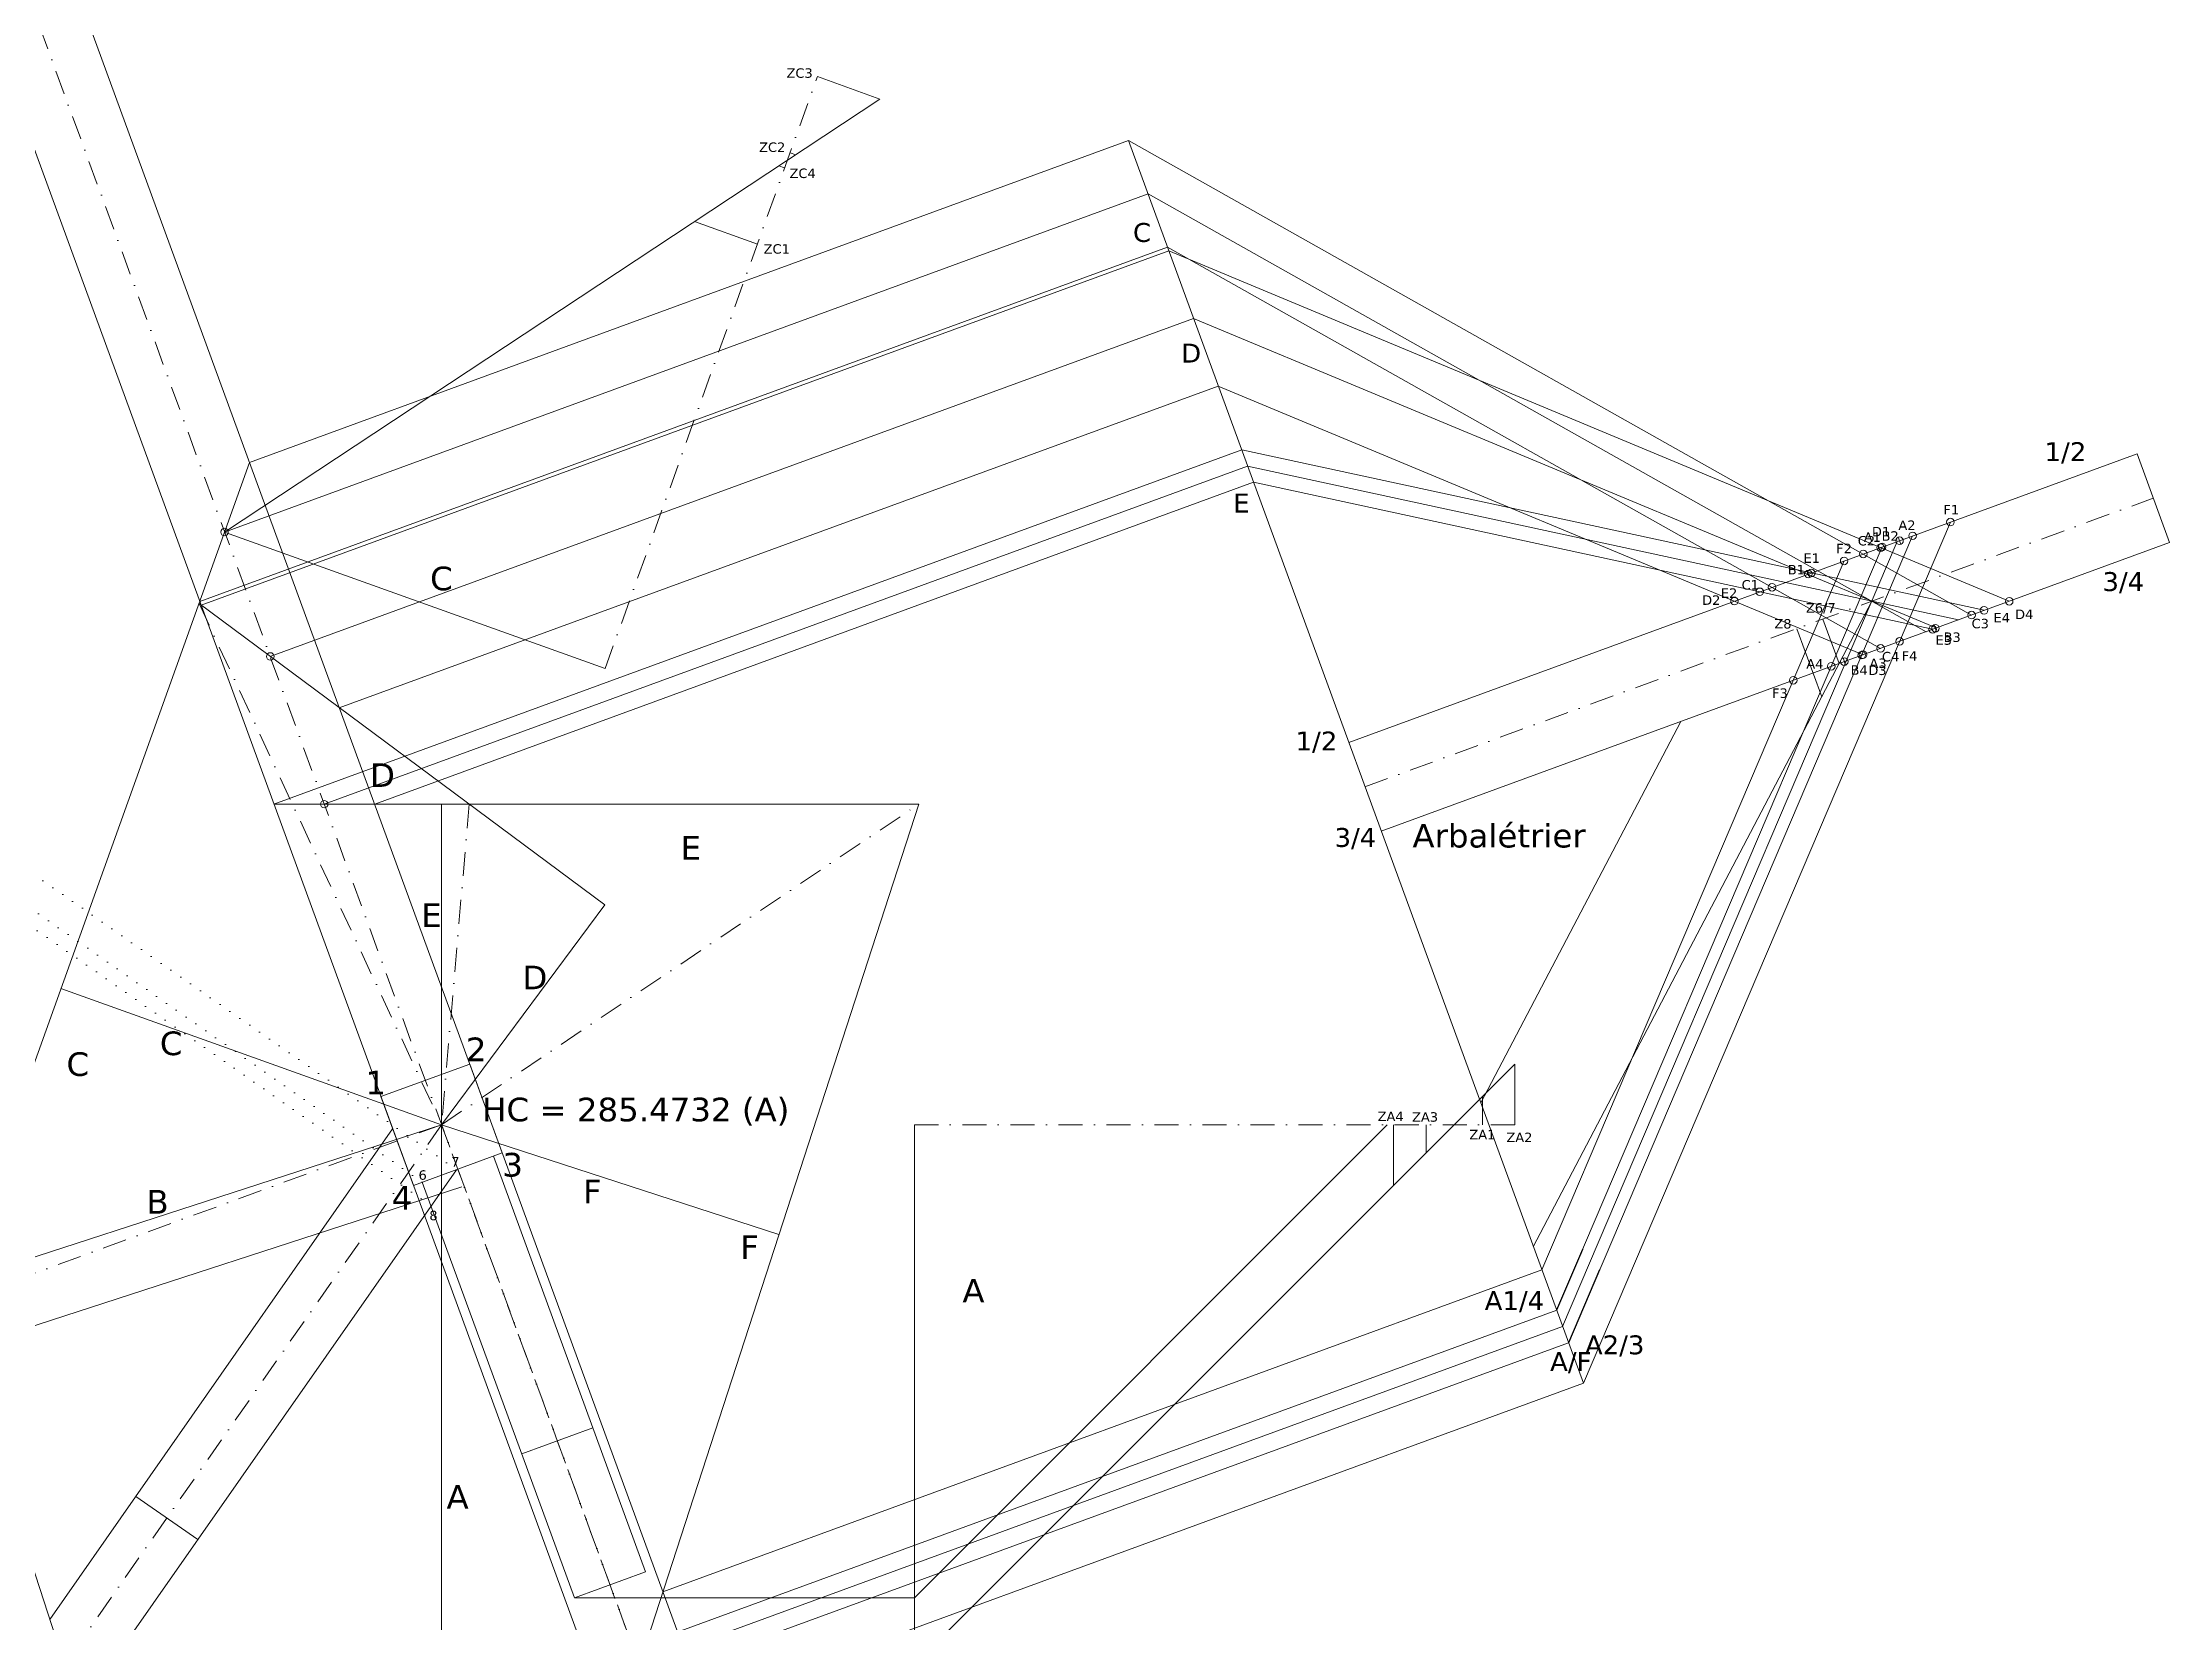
# Model space of a CAD drawing. Header units: millimetres. Extents: x -497 to 1243, y -686 to 1373.
# Drawn here: x 118 to 1243, y 22 to 858 of the extents above; entities that cross this region are included whole.
import ezdxf

# ---------------------------------------------------------------- set-up
doc = ezdxf.new("R2010")
doc.units = ezdxf.units.MM
doc.linetypes.add('DASHDOT', pattern=[25.4, 12.7, -6.3, 0.1, -6.3])
doc.linetypes.add('DOT', pattern=[6.35, 0.1, -6.25])
for name, color, linetype, lineweight, true_color in [('0_ch_chevron', 3, 'Continuous', 0, 0x00ff00), ('0_plan', 7, 'Continuous', 0, 0xffffff), ('0_plan_axe', 7, 'Continuous', 0, 0xffffff), ('0_repos_arêtier', 4, 'Continuous', 0, 0x00ffff), ('1_altitude_poinçon', 30, 'Continuous', 0, 0xff7f00), ('1_ce', 2, 'Continuous', 0, 0xffff00), ('1_élévations_versants', 7, 'Continuous', 0, 0xffffff), ('2_coupe_A', 7, 'Continuous', 0, 0xffffff), ('2_coupe_B', 7, 'Continuous', 0, 0xffffff), ('2_coupe_C', 7, 'Continuous', 0, 0xffffff), ('2_coupe_D', 7, 'Continuous', 0, 0xffffff), ('2_coupe_E', 7, 'Continuous', 0, 0xffffff), ('2_coupe_F', 7, 'Continuous', 0, 0xffffff), ('2_coupe_via_alignement', 7, 'Continuous', 0, 0xffffff), ('2_directrices', 30, 'Continuous', 0, 0xff7f00)]:
    doc.layers.add(name, color=color, linetype=linetype, lineweight=lineweight, true_color=true_color)
doc.styles.get("Standard").update_dxf_attribs({"font": ''})
doc.styles.add('textstyle0', font='')
doc.styles.add('textstyle1', font='')
doc.styles.add('textstyle10', font='')
doc.styles.add('textstyle100', font='')
doc.styles.add('textstyle101', font='')
doc.styles.add('textstyle102', font='')
doc.styles.add('textstyle103', font='')
doc.styles.add('textstyle104', font='')
doc.styles.add('textstyle107', font='')
doc.styles.add('textstyle108', font='')
doc.styles.add('textstyle109', font='')
doc.styles.add('textstyle11', font='')
doc.styles.add('textstyle110', font='')
doc.styles.add('textstyle111', font='')
doc.styles.add('textstyle112', font='')
doc.styles.add('textstyle113', font='')
doc.styles.add('textstyle114', font='')
doc.styles.add('textstyle115', font='')
doc.styles.add('textstyle116', font='')
doc.styles.add('textstyle117', font='')
doc.styles.add('textstyle12', font='')
doc.styles.add('textstyle13', font='')
doc.styles.add('textstyle14', font='')
doc.styles.add('textstyle15', font='')
doc.styles.add('textstyle16', font='')
doc.styles.add('textstyle17', font='')
doc.styles.add('textstyle2', font='')
doc.styles.add('textstyle22', font='')
doc.styles.add('textstyle23', font='')
doc.styles.add('textstyle24', font='')
doc.styles.add('textstyle25', font='')
doc.styles.add('textstyle3', font='')
doc.styles.add('textstyle6', font='')
doc.styles.add('textstyle60', font='')
doc.styles.add('textstyle61', font='')
doc.styles.add('textstyle62', font='')
doc.styles.add('textstyle63', font='')
doc.styles.add('textstyle64', font='')
doc.styles.add('textstyle65', font='')
doc.styles.add('textstyle66', font='')
doc.styles.add('textstyle70', font='')
doc.styles.add('textstyle71', font='')
doc.styles.add('textstyle72', font='')
doc.styles.add('textstyle73', font='')
doc.styles.add('textstyle74', font='')
doc.styles.add('textstyle75', font='')
doc.styles.add('textstyle76', font='')
doc.styles.add('textstyle77', font='')
doc.styles.add('textstyle78', font='')
doc.styles.add('textstyle79', font='')
doc.styles.add('textstyle80', font='')
doc.styles.add('textstyle81', font='')
doc.styles.add('textstyle82', font='')
doc.styles.add('textstyle83', font='')
doc.styles.add('textstyle84', font='')
doc.styles.add('textstyle85', font='')
doc.styles.add('textstyle86', font='')
doc.styles.add('textstyle87', font='')
doc.styles.add('textstyle88', font='')
doc.styles.add('textstyle9', font='')
doc.styles.add('textstyle95', font='')
doc.styles.add('textstyle96', font='')
doc.styles.add('textstyle97', font='')
doc.styles.add('textstyle98', font='')
doc.styles.add('textstyle99', font='')
doc.styles.get('Standard').set_extended_font_data('txt')
doc.styles.get('textstyle0').set_extended_font_data('DejaVu Sans')
doc.styles.get('textstyle1').set_extended_font_data('DejaVu Sans')
doc.styles.get('textstyle10').set_extended_font_data('DejaVu Sans')
doc.styles.get('textstyle100').set_extended_font_data('DejaVu Sans')
doc.styles.get('textstyle101').set_extended_font_data('DejaVu Sans')
doc.styles.get('textstyle102').set_extended_font_data('DejaVu Sans')
doc.styles.get('textstyle103').set_extended_font_data('DejaVu Sans')
doc.styles.get('textstyle104').set_extended_font_data('DejaVu Sans')
doc.styles.get('textstyle107').set_extended_font_data('DejaVu Sans')
doc.styles.get('textstyle108').set_extended_font_data('DejaVu Sans')
doc.styles.get('textstyle109').set_extended_font_data('DejaVu Sans')
doc.styles.get('textstyle11').set_extended_font_data('DejaVu Sans')
doc.styles.get('textstyle110').set_extended_font_data('DejaVu Sans')
doc.styles.get('textstyle111').set_extended_font_data('DejaVu Sans')
doc.styles.get('textstyle112').set_extended_font_data('DejaVu Sans')
doc.styles.get('textstyle113').set_extended_font_data('DejaVu Sans')
doc.styles.get('textstyle114').set_extended_font_data('DejaVu Sans')
doc.styles.get('textstyle115').set_extended_font_data('DejaVu Sans')
doc.styles.get('textstyle116').set_extended_font_data('DejaVu Sans')
doc.styles.get('textstyle117').set_extended_font_data('DejaVu Sans')
doc.styles.get('textstyle12').set_extended_font_data('DejaVu Sans')
doc.styles.get('textstyle13').set_extended_font_data('DejaVu Sans')
doc.styles.get('textstyle14').set_extended_font_data('DejaVu Sans')
doc.styles.get('textstyle15').set_extended_font_data('DejaVu Sans')
doc.styles.get('textstyle16').set_extended_font_data('DejaVu Sans')
doc.styles.get('textstyle17').set_extended_font_data('DejaVu Sans')
doc.styles.get('textstyle2').set_extended_font_data('DejaVu Sans')
doc.styles.get('textstyle22').set_extended_font_data('DejaVu Sans')
doc.styles.get('textstyle23').set_extended_font_data('DejaVu Sans')
doc.styles.get('textstyle24').set_extended_font_data('DejaVu Sans')
doc.styles.get('textstyle25').set_extended_font_data('DejaVu Sans')
doc.styles.get('textstyle3').set_extended_font_data('DejaVu Sans')
doc.styles.get('textstyle6').set_extended_font_data('DejaVu Sans')
doc.styles.get('textstyle60').set_extended_font_data('DejaVu Sans')
doc.styles.get('textstyle61').set_extended_font_data('DejaVu Sans')
doc.styles.get('textstyle62').set_extended_font_data('DejaVu Sans')
doc.styles.get('textstyle63').set_extended_font_data('DejaVu Sans')
doc.styles.get('textstyle64').set_extended_font_data('DejaVu Sans')
doc.styles.get('textstyle65').set_extended_font_data('DejaVu Sans')
doc.styles.get('textstyle66').set_extended_font_data('DejaVu Sans')
doc.styles.get('textstyle70').set_extended_font_data('DejaVu Sans')
doc.styles.get('textstyle71').set_extended_font_data('DejaVu Sans')
doc.styles.get('textstyle72').set_extended_font_data('DejaVu Sans')
doc.styles.get('textstyle73').set_extended_font_data('DejaVu Sans')
doc.styles.get('textstyle74').set_extended_font_data('DejaVu Sans')
doc.styles.get('textstyle75').set_extended_font_data('DejaVu Sans')
doc.styles.get('textstyle76').set_extended_font_data('DejaVu Sans')
doc.styles.get('textstyle77').set_extended_font_data('DejaVu Sans')
doc.styles.get('textstyle78').set_extended_font_data('DejaVu Sans')
doc.styles.get('textstyle79').set_extended_font_data('DejaVu Sans')
doc.styles.get('textstyle80').set_extended_font_data('DejaVu Sans')
doc.styles.get('textstyle81').set_extended_font_data('DejaVu Sans')
doc.styles.get('textstyle82').set_extended_font_data('DejaVu Sans')
doc.styles.get('textstyle83').set_extended_font_data('DejaVu Sans')
doc.styles.get('textstyle84').set_extended_font_data('DejaVu Sans')
doc.styles.get('textstyle85').set_extended_font_data('DejaVu Sans')
doc.styles.get('textstyle86').set_extended_font_data('DejaVu Sans')
doc.styles.get('textstyle87').set_extended_font_data('DejaVu Sans')
doc.styles.get('textstyle88').set_extended_font_data('DejaVu Sans')
doc.styles.get('textstyle9').set_extended_font_data('DejaVu Sans')
doc.styles.get('textstyle95').set_extended_font_data('DejaVu Sans')
doc.styles.get('textstyle96').set_extended_font_data('DejaVu Sans')
doc.styles.get('textstyle97').set_extended_font_data('DejaVu Sans')
doc.styles.get('textstyle98').set_extended_font_data('DejaVu Sans')
doc.styles.get('textstyle99').set_extended_font_data('DejaVu Sans')
doc.dimstyles.get("Standard").update_dxf_attribs({"dimtxt": 2.5, "dimasz": 2.5, "dimexe": 1.25, "dimexo": 0.625, "dimtad": 1, "dimtxsty": 'Standard', "dimcen": 2.5, "dimadec": 0, "dimazin": 0, "dimtfac": 1, "dimtmove": 0, "dimatfit": 3, "dimfxl": 1, "dimarcsym": 0})

msp = doc.modelspace()

# ---------------------------------------------------------------- linework, layer by layer
at = {"layer": '0_ch_chevron'}
msp.add_line((579.5, 35.4), (399.8, 35.4), dxfattribs=at)
at = {"layer": '0_plan', "color": 1, "true_color": 0xff0000}
msp.add_line((692.7, 805.9), (933.3, 148.8), dxfattribs=at)
at = {"layer": '0_plan'}
for p, q in [((68.2, 190.2), (227.9, 635.7)), ((809.2, 487.7), (1226.1, 640.3)), ((1243.2, 593.3), (1226.1, 640.3)), ((826.4, 440.8), (1243.2, 593.3)), ((201.2, 561.1), (415.8, 401.8)), ((1085.9, 562.4), (906.8, 221)), ((984.8, 498.7), (879, 297.1)), ((240.8, 455), (581.8, 455)), ((421.5, -38.5), (581.8, 455)), ((344.4, 317.5), (297.4, 300.4)), ((344.4, 317.5), (361.6, 270.6)), ((297.4, 300.4), (314.6, 253.4)), ((303.6, 283.4), (122.3, 23.8)), ((329.5, 285.5), (329.5, 285.5)), ((361.6, 270.6), (314.6, 253.4)), ((337.3, 261.7), (154.4, 0)), ((356.9, 268.9), (437.3, 49.1)), ((340.2, 252.6), (75.8, 166.7)), ((319.3, 255.1), (399.8, 35.4)), ((130, 0), (65.2, 199.6)), ((409.5, 125.2), (371.9, 111.4)), ((167.8, 89), (200.6, 66.1)), ((399.8, 35.4), (437.3, 49.1))]:
    msp.add_line(p, q, dxfattribs=at)
at = {"layer": '0_plan', "linetype": 'DASHDOT'}
msp.add_line((817.8, 464.2), (1234.6, 616.8), dxfattribs=at)
at = {"layer": '0_plan_axe', "linetype": 'DASHDOT'}
for p, q in [((201.2, 561.1), (329.5, 285.5)), ((329.5, 285.5), (581.8, 455)), ((344.1, 455), (329.5, 285.5)), ((329.5, 285.5), (68.2, 190.2)), ((329.5, 285.5), (130, 0)), ((329.5, 285.5), (434, 0))]:
    msp.add_line(p, q, dxfattribs=at)
at = {"layer": '0_repos_arêtier', "linetype": 'DOT'}
for p, q in [((337.3, 261.7), (-124.3, 584.3)), ((319.3, 255.1), (-122.8, 564.1)), ((323.9, 242.6), (-122, 554.2))]:
    msp.add_line(p, q, dxfattribs=at)
at = {"layer": '0_repos_arêtier'}
for p, q in [((1068.6, 529.4), (1060, 552.9)), ((1059.4, 511.8), (1046.2, 547.8))]:
    msp.add_line(p, q, dxfattribs=at)
at = {"layer": '1_altitude_poinçon'}
for p, q in [((561.3, 827.8), (528.2, 839.7)), ((516.8, 798.4), (513.8, 799.4)), ((507.9, 792.5), (510.9, 791.4)), ((463.3, 763.1), (496.5, 751.2)), ((897, 317.5), (897, 285.5)), ((879.9, 300.4), (879.9, 285.5)), ((832.9, 253.4), (832.9, 285.5)), ((850.1, 285.5), (850.1, 270.6))]:
    msp.add_line(p, q, dxfattribs=at)
at = {"layer": '1_ce', "linetype": 'Continuous'}
for q in [(329.5, 455), (415.8, 401.8), (128.2, 357.6), (329.5, 0), (507.9, 227.5)]:
    msp.add_line((329.5, 285.5), q, dxfattribs=at)
at = {"layer": '1_ce'}
msp.add_line((329.5, 285.5), (65.2, 199.6), dxfattribs=at)
at = {"layer": '1_élévations_versants', "linetype": 'DASHDOT'}
for p, q in [((416, 526.7), (528.2, 839.7)), ((579.5, 285.5), (897, 285.5))]:
    msp.add_line(p, q, dxfattribs=at)
at = {"layer": '1_élévations_versants'}
for p, q in [((561.3, 827.8), (214.7, 598.9)), ((897, 317.5), (579.5, 0)), ((829.6, 285.5), (579.5, 35.4))]:
    msp.add_line(p, q, dxfattribs=at)
at = {"layer": '1_élévations_versants', "color": 1, "true_color": 0xff0000}
for p, q in [((416, 526.7), (214.7, 598.9)), ((579.5, 285.5), (579.5, 0))]:
    msp.add_line(p, q, dxfattribs=at)
at = {"layer": '2_coupe_A'}
for p, q in [((944.3, 214.3), (1107.4, 596.9)), ((934.4, 223.2), (1091.3, 591)), ((919.2, 187.4), (934.4, 223.2)), ((925.5, 170.2), (944.3, 214.3)), ((407.4, 0), (919.2, 187.4)), ((460.6, 0), (925.5, 170.2))]:
    msp.add_line(p, q, dxfattribs=at)
for centre in [(1107.4, 596.9), (1091.3, 591), (1064.4, 527.9), (1080.5, 533.8)]:
    msp.add_circle(centre, 2, dxfattribs=at)
at = {"layer": '2_coupe_B'}
for p, q in [((1099.8, 596.2), (1101.2, 592.5)), ((1051.6, 578.6), (1053, 574.8)), ((1118.8, 549.9), (1120.1, 546.2)), ((1070.6, 532.3), (1071.9, 528.5))]:
    msp.add_line(p, q, dxfattribs=at)
for centre in [(1100.5, 594.3), (1052.3, 576.7), (1119.5, 548), (1071.3, 530.4)]:
    msp.add_circle(centre, 2, dxfattribs=at)
at = {"layer": '2_coupe_C'}
for p, q in [((227.9, 635.7), (692.7, 805.9)), ((692.7, 805.9), (1138.6, 555)), ((201.6, 562.2), (713.4, 749.6)), ((713.4, 749.6), (1090.5, 537.4))]:
    msp.add_line(p, q, dxfattribs=at)
for centre in [(1081.3, 587.3), (1033.1, 569.7), (1138.6, 555), (1090.5, 537.4)]:
    msp.add_circle(centre, 2, dxfattribs=at)
at = {"layer": '2_coupe_D'}
for p, q in [((202.3, 560.2), (714.1, 747.6)), ((714.1, 747.6), (1158.5, 562.3)), ((275.4, 506), (740.2, 676.1)), ((740.2, 676.1), (1081.2, 534))]:
    msp.add_line(p, q, dxfattribs=at)
for centre in [(1090.5, 590.7), (1013.2, 562.4), (1158.5, 562.3), (1081.2, 534)]:
    msp.add_circle(centre, 2, dxfattribs=at)
at = {"layer": '2_coupe_E'}
for p, q in [((240.8, 455), (752.6, 642.4)), ((752.6, 642.4), (1145.2, 557.5)), ((294.1, 455), (758.9, 625.2)), ((758.9, 625.2), (1118, 547.5))]:
    msp.add_line(p, q, dxfattribs=at)
for centre in [(1053.8, 577.2), (1026.6, 567.3), (1145.2, 557.5), (1118, 547.5)]:
    msp.add_circle(centre, 2, dxfattribs=at)
at = {"layer": '2_coupe_F'}
for p, q in [((933.3, 148.8), (1127.4, 604.2)), ((911.4, 208.7), (1071.2, 583.6)), ((446.5, 38.5), (911.4, 208.7)), ((421.5, -38.5), (933.3, 148.8))]:
    msp.add_line(p, q, dxfattribs=at)
for centre in [(1127.4, 604.2), (1071.2, 583.6), (1100.5, 541.1), (1044.3, 520.5)]:
    msp.add_circle(centre, 2, dxfattribs=at)
at = {"layer": '2_coupe_via_alignement'}
for p, q in [((0.6, 1256.6), (705.3, -668.5)), ((-46.3, 1239.4), (658.4, -685.7))]:
    msp.add_line(p, q, dxfattribs=at)
at = {"layer": '2_coupe_via_alignement', "linetype": 'DASHDOT'}
msp.add_line((-22.9, 1248), (681.9, -677.1), dxfattribs=at)
at = {"layer": '2_directrices'}
for p, q in [((214.7, 598.9), (703.1, 777.7)), ((703.1, 777.7), (1114.6, 546.2)), ((238.9, 533.1), (727.2, 711.8)), ((727.2, 711.8), (1119.9, 548.2)), ((267.4, 455), (755.7, 633.8)), ((755.7, 633.8), (1131.6, 552.5)), ((922.3, 178.8), (1099.3, 593.9)), ((434, 0), (922.3, 178.8))]:
    msp.add_line(p, q, dxfattribs=at)
for centre in [(214.7, 598.9), (238.9, 533.1), (267.4, 455)]:
    msp.add_circle(centre, 2, dxfattribs=at)

# ---------------------------------------------------------------- texts
at = {"layer": '0_plan', "char_height": 4, "attachment_point": 1}
for s, insert, style in [('\\H10;1/2', (1177.2, 646.4), 'textstyle82'), ('\\H10;3/4', (1207.8, 577.7), 'textstyle84'), ('\\H10;1/2', (781.1, 493.4), 'textstyle81'), ('\\H12.5;D', (291.6, 476.6), 'textstyle71'), ('\\H10;3/4', (801.7, 442.4), 'textstyle83'), ('\\H12.5;Arbalétrier', (842.9, 444.6), 'textstyle9'), ('\\H12.5;E', (455.9, 438.1), 'textstyle72'), ('\\H12.5;2', (342.3, 331.6), 'textstyle11'), ('\\H12.5;C', (131.1, 323.8), 'textstyle70'), ('\\H12.5;1', (289.2, 314), 'textstyle10'), ('\\H12.5;HC = 285.4732 (A)', (350.9, 299.8), 'textstyle66'), ('\\H12.5;3', (361.6, 270.6), 'textstyle12'), ('\\H12.5;4', (303.1, 253.1), 'textstyle13'), ('\\H12.5;F', (487.4, 227), 'textstyle73')]:
    msp.add_mtext(s, dxfattribs=dict(at, insert=insert, style=style))
at = {"layer": '0_repos_arêtier', "char_height": 4, "attachment_point": 1}
for s, insert, style in [('\\H5;Z8', (1034.3, 552.9), 'textstyle104'), ('\\H5;Z6/7', (1051, 561.3), 'textstyle103'), ('\\H5;6', (317.3, 261.4), 'textstyle107'), ('\\H5;7', (334.6, 268.4), 'textstyle108'), ('\\H5;8', (323, 240), 'textstyle109')]:
    msp.add_mtext(s, dxfattribs=dict(at, insert=insert, style=style))
at = {"layer": '1_altitude_poinçon', "char_height": 4, "attachment_point": 1}
for s, insert, style in [('\\H5;ZC3', (511.9, 844.1), 'textstyle17'), ('\\H5;ZC2', (497.4, 804.9), 'textstyle16'), ('\\H5;ZC4', (513.5, 791.1), 'textstyle15'), ('\\H5;ZC1', (499.8, 751.1), 'textstyle14'), ('\\H5;ZA4', (824.5, 292.4), 'textstyle25'), ('\\H5;ZA3', (842.7, 292.1), 'textstyle24'), ('\\H5;ZA1', (873, 282.8), 'textstyle23'), ('\\H5;ZA2', (892.6, 281.3), 'textstyle22')]:
    msp.add_mtext(s, dxfattribs=dict(at, insert=insert, style=style))
at = {"layer": '1_ce', "attachment_point": 1}
for s, insert, char_height, style in [('E', (318.7, 402.6), 12.5, 'textstyle65'), ('\\H12.5;D', (372.2, 369.6), 4, 'textstyle64'), ('\\H12.5;C', (180.5, 334.8), 4, 'textstyle62'), ('\\H12.5;B', (173.4, 251), 4, 'textstyle63'), ('\\H12.5;F', (404.3, 256.4), 4, 'textstyle61'), ('\\H12.5;A', (332.1, 95), 4, 'textstyle60')]:
    msp.add_mtext(s, dxfattribs=dict(at, insert=insert, char_height=char_height, style=style))
at = {"layer": '1_élévations_versants', "char_height": 4, "attachment_point": 1}
for s, insert, style in [('\\H12.5;C', (323.4, 580.6), 'textstyle6'), ('\\H12.5;A', (604.9, 204), 'textstyle74')]:
    msp.add_mtext(s, dxfattribs=dict(at, insert=insert, style=style))
at = {"layer": '2_coupe_A', "char_height": 4, "attachment_point": 1}
for s, insert, style in [('\\H5;A1', (1081.6, 598.7), 'textstyle77'), ('\\H5;A2', (1099.9, 605), 'textstyle78'), ('\\H5;A4', (1051.2, 531.7), 'textstyle75'), ('\\H5;A3', (1084.6, 532), 'textstyle76'), ('\\H10;A1/4', (881.1, 197.5), 'textstyle79'), ('\\H10;A2/3', (934.1, 174.1), 'textstyle80')]:
    msp.add_mtext(s, dxfattribs=dict(at, insert=insert, style=style))
at = {"layer": '2_coupe_B', "char_height": 4, "attachment_point": 1}
for s, insert, style in [('\\H5;B2', (1091, 599.3), 'textstyle88'), ('\\H5;B1', (1041.4, 581.5), 'textstyle85'), ('\\H5;B3', (1123.8, 545.8), 'textstyle87'), ('\\H5;B4', (1074.6, 528.4), 'textstyle86')]:
    msp.add_mtext(s, dxfattribs=dict(at, insert=insert, style=style))
at = {"layer": '2_coupe_C', "char_height": 4, "attachment_point": 1}
for s, insert, style in [('\\H5;C2', (1078.4, 596.8), 'textstyle95'), ('\\H5;C1', (1017, 573.5), 'textstyle98'), ('\\H5;C3', (1138.6, 553), 'textstyle96'), ('\\H5;C4', (1091.2, 535.5), 'textstyle97')]:
    msp.add_mtext(s, dxfattribs=dict(at, insert=insert, style=style))
at = {"layer": '2_coupe_D', "char_height": 4, "attachment_point": 1}
for s, insert, style in [('\\H5;D1', (1085.9, 601.6), 'textstyle99'), ('\\H5;D2', (996.1, 565.4), 'textstyle102'), ('\\H5;D4', (1161.6, 557.9), 'textstyle100'), ('\\H5;D3', (1084, 528.3), 'textstyle101')]:
    msp.add_mtext(s, dxfattribs=dict(at, insert=insert, style=style))
at = {"layer": '2_coupe_E', "char_height": 4, "attachment_point": 1}
for s, insert, style in [('\\H5;E1', (1049.7, 587.6), 'textstyle114'), ('\\H5;E2', (1006, 569.1), 'textstyle117'), ('\\H5;E4', (1150.2, 556.1), 'textstyle115'), ('\\H5;E3', (1119.5, 544.3), 'textstyle116')]:
    msp.add_mtext(s, dxfattribs=dict(at, insert=insert, style=style))
at = {"layer": '2_coupe_F', "char_height": 4, "attachment_point": 1}
for s, insert, style in [('\\H5;F1', (1123.7, 613.2), 'textstyle111'), ('\\H5;F2', (1067, 592.7), 'textstyle110'), ('\\H5;F4', (1101.6, 535.9), 'textstyle113'), ('\\H5;F3', (1033.1, 516.2), 'textstyle112')]:
    msp.add_mtext(s, dxfattribs=dict(at, insert=insert, style=style))
at = {"layer": '2_directrices', "char_height": 4, "attachment_point": 1}
for s, insert, style in [('\\H10;C', (695.1, 762.3), 'textstyle3'), ('\\H10;D', (720.6, 698.5), 'textstyle2'), ('\\H10;E', (748.1, 619.2), 'textstyle1'), ('\\H10;A/F', (915.7, 165.3), 'textstyle0')]:
    msp.add_mtext(s, dxfattribs=dict(at, insert=insert, style=style))

# ---------------------------------------------------------------- leaders
at = {"layer": '2_coupe_A'}
for points in [[(932.9, 219.6), (919.1, 187.5)], [(941.9, 208.8), (925.5, 170.2)]]:
    msp.add_leader(points, dimstyle='Standard', override={"dimscale": 1}, dxfattribs=at)

doc.saveas('drawing.dxf')
